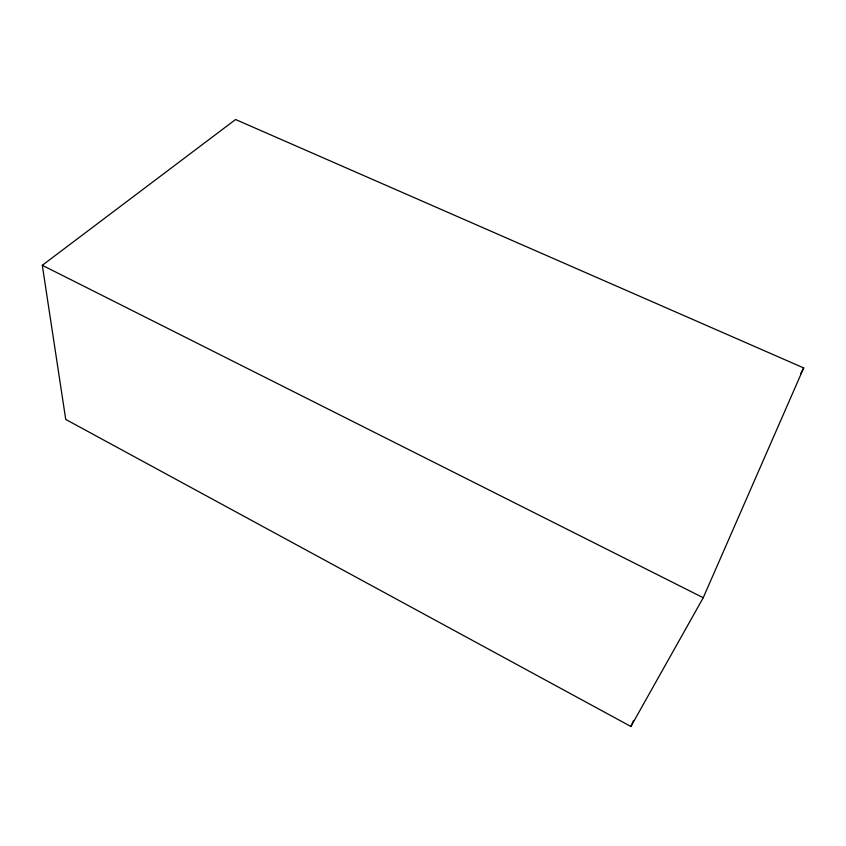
<?xml version="1.0" encoding="UTF-8"?>
<svg xmlns="http://www.w3.org/2000/svg" width="846" height="846" viewBox="0 0 846 846"><rect width="100%" height="100%" fill="white"/><g stroke="black" fill="none" stroke-linecap="round" stroke-linejoin="round"><path stroke-width="1.27" d="M703.238 597.731L803.7 367.947L235.569 119.519L42.3 265.295L65.734 419.426L630.894 726.481L703.238 597.731L42.3 265.295M630.894 726.481L633.591 720.464M800.591 373.742L803.7 367.947"/></g></svg>
